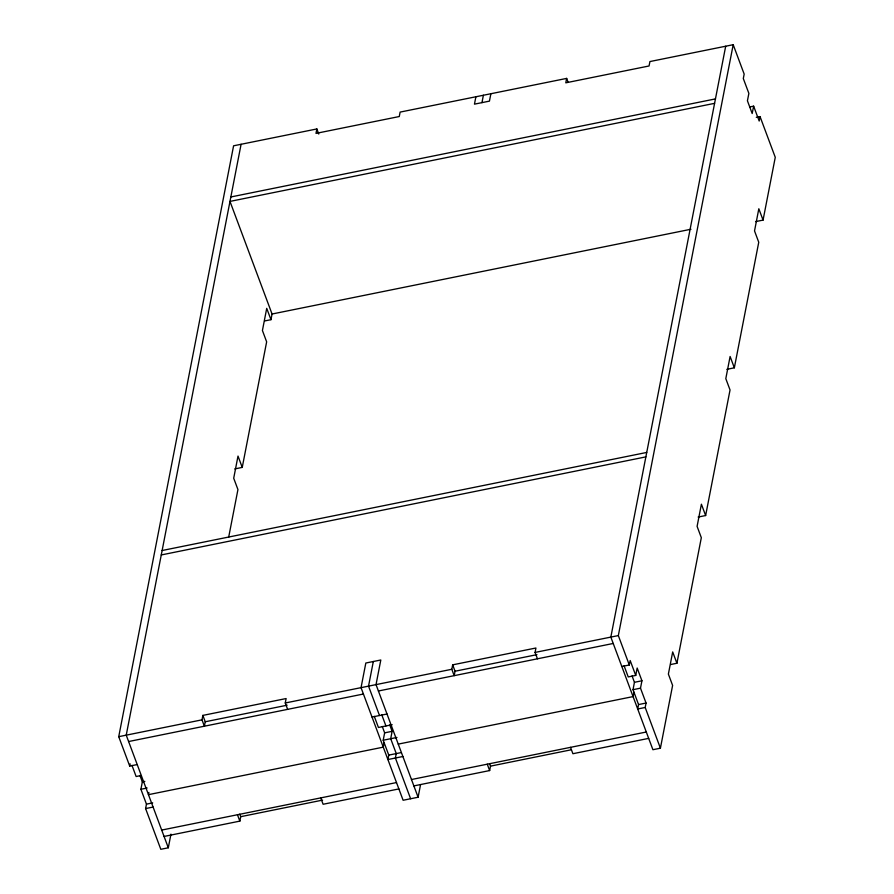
<?xml version="1.0" encoding="UTF-8"?>
<svg xmlns="http://www.w3.org/2000/svg" width="894" height="894" viewBox="0 0 894 894"><rect width="100%" height="100%" fill="white"/><g stroke="black" fill="none" stroke-linecap="round" stroke-linejoin="round"><path stroke-width="1.34" d="M137.207 764.56L129.719 766.08L118.734 736.678L233.591 145.8L316.856 128.948L318.767 134.055M241.089 144.292L126.233 735.17L168.307 847.78L160.808 849.3L145.599 808.578L146.46 804.142L140.906 789.268L142.336 781.881L139.922 775.422M129.719 766.08L130.144 763.856M148.885 792.442L148.46 794.665L383.269 747.149L384.129 742.713M168.307 847.78L170.955 834.136M228.652 537.328L237.938 489.566L233.703 478.234L238.005 456.074L242.24 467.406L234.753 468.925M242.24 467.406L266.647 341.843L262.423 330.512L266.725 308.352L270.96 319.683L264.713 320.946M270.96 319.683L272.055 314.017L229.982 201.407L714.585 103.335M202.86 715.401L205.24 721.771L204.38 726.207L201.999 719.838L202.86 715.401L286.125 698.549L285.264 702.986L287.644 709.355M316.856 128.948L315.995 133.385L399.26 116.533L400.121 112.096L566.651 78.404L568.081 82.226M164.071 836.449L239.849 821.117L240.709 816.68L239.748 814.132M475.899 96.764L474.457 104.151L489.443 101.123L490.884 93.736M373.323 661.515L368.529 686.134L379.514 715.524M481.955 102.642L483.386 95.256M402.892 756.503L387.895 759.542L388.767 755.106L383.202 740.232L384.643 732.845L382.263 726.476M389.75 724.956L392.131 731.326L390.7 738.712L396.254 753.586L395.394 758.023L410.614 798.744M418.101 797.236L376.028 684.614L380.81 659.995L365.825 663.024L361.042 687.654L403.116 800.264L418.101 797.236L420.493 784.943M452.666 664.845L455.046 671.226L454.186 675.652L451.805 669.282L452.666 664.845L535.931 648.005L535.07 652.43L537.45 658.811M566.651 78.404L565.79 82.829L649.055 65.977L649.927 61.552L733.192 44.7L744.166 74.09L743.305 78.527L748.87 93.401L747.429 100.787L752.189 113.538L753.631 106.151L749.887 106.911M413.866 785.904L489.644 770.561L490.504 766.136L489.554 763.588M725.693 46.22L610.837 637.098L652.911 749.708L660.409 748.2L672.612 685.419L668.377 674.087L672.69 651.927L676.914 663.259L670.679 664.521M621.822 666.488L629.309 664.98L618.335 635.578L733.192 44.7M629.309 664.98L630.181 660.543L635.735 675.417L628.236 676.937L624.068 665.773M635.735 675.417L637.165 668.03L641.937 680.781L640.495 688.168L646.049 703.042L645.189 707.467L637.701 708.987L638.562 704.561L633.008 689.687L634.438 682.301L632.058 675.92M633.924 692.157L633.064 696.594L398.255 744.11M756.302 117.349L760.045 116.589L759.185 121.025L753.631 106.151M676.914 663.259L701.321 537.696L697.096 526.365L701.399 504.205L705.634 515.536L698.136 517.056M705.634 515.536L730.04 389.974L725.805 378.643L730.107 356.482L734.343 367.814L726.856 369.334M734.343 367.814L758.749 242.252L754.525 230.92L758.827 208.76L763.063 220.103L755.564 221.611M763.063 220.103L775.266 157.322L760.045 116.589M230.842 196.971L715.457 98.899M272.055 314.017L690.961 229.244M162.127 550.514L646.731 452.442M161.255 554.951L645.87 456.879M118.734 736.678L201.999 719.838M285.264 702.986L451.805 669.282M535.07 652.43L618.335 635.578M205.24 721.771L287.142 705.198M455.046 671.226L536.948 654.654M128.613 741.539L363.422 694.023M378.408 690.995L613.217 643.468M372.027 717.044L387.013 714.004M141.129 775.511L136.134 776.517L131.966 765.365M392.175 724.699L378.441 727.481L374.273 716.329M142.336 781.881L144.839 781.378M384.643 732.845L392.131 731.326M634.438 682.301L641.937 680.781M140.906 789.268L147.141 788.005M383.202 740.232L396.947 737.449M633.008 689.687L640.495 688.168M146.46 804.142L152.706 802.879M388.767 755.106L401.25 752.58M638.562 704.561L646.049 703.042M145.599 808.578L153.086 807.058M161.691 830.079L396.5 782.563M411.486 779.523L646.295 732.007M240.709 816.68L322.611 800.108M490.504 766.136L571.043 749.831M398.88 788.933L323.114 804.265L320.734 797.895M648.675 738.377L572.909 753.72L570.528 747.339M645.189 707.467L660.409 748.2M487.264 764.191L489.644 770.561M381.772 714.809L385.94 725.973M237.458 814.747L239.849 821.117"/></g></svg>
